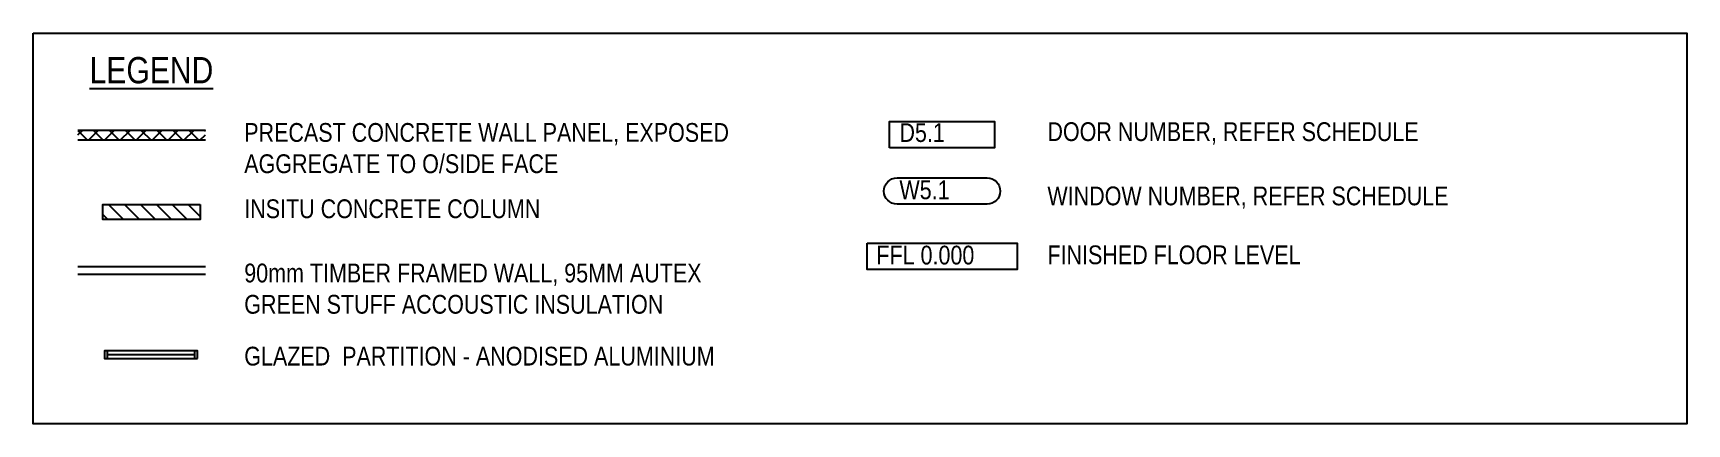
# Model space of a CAD drawing. Extents: x 0 to 163200, y -20682 to 90307.
# Drawn here: x 44270 to 66309, y 30748 to 35955 of the extents above; entities that cross this region are included whole.
import ezdxf

# ---------------------------------------------------------------- set-up
doc = ezdxf.new("R2010")
doc.units = 0
doc.header["$LTSCALE"] = 8
doc.header["$MEASUREMENT"] = 0
for name, color, linetype in [('A-GLAZING', 5, 'CONTINUOUS'), ('A-STRUCTURE', 5, 'CONTINUOUS'), ('A-TEXT25', 5, 'CONTINUOUS'), ('A-WALLHTH', 5, 'CONTINUOUS'), ('A-WALLS', 5, 'CONTINUOUS'), ('D-TEXT25', 5, 'CONTINUOUS')]:
    doc.layers.add(name, color=color, linetype=linetype)
doc.styles.add('TXT-25-$100', font='ARIALN.TTF', dxfattribs={"height": 250})
pattern_1 = [(315, (-39909325.46, 34820674.22), (106.06601718, 106.06601718), []), (45, (-39909325.46, 34820674.22), (-106.06601718, 106.06601718), [])]
pattern_2 = [(315, (10377.19, 6628.78), (106.066, 106.066), [])]

msp = doc.modelspace()

# ---------------------------------------------------------------- hatches: boundary and pattern name
at = {"layer": 'A-TEXT25'}
h = msp.add_hatch(dxfattribs=at)
h.set_pattern_fill('ANSI37,_O', color=256, scale=1200, angle=-90)
h.set_pattern_definition(pattern_1)
h.paths.add_polyline_path([(46565.8, 34658.4), (44865.8, 34658.4), (44865.8, 34528.4), (46565.8, 34528.4)])
h = msp.add_hatch(dxfattribs=at)
h.set_pattern_fill('ANSI37,_O', color=256, scale=1200, angle=-90)
h.set_pattern_definition(pattern_1)
h.paths.add_polyline_path([(46565.8, 34658.4), (44865.8, 34658.4), (44865.8, 34528.4), (46565.8, 34528.4)])
at = {"layer": 'A-WALLHTH'}
h = msp.add_hatch(dxfattribs=at)
h.set_pattern_fill('ANSI31,_O', color=256, scale=1200, angle=-90)
h.set_pattern_definition(pattern_2)
h.paths.add_polyline_path([(46498.4, 33471.9), (46498.4, 33671.9), (45198.4, 33671.9), (45198.4, 33471.9)])
h = msp.add_hatch(dxfattribs=at)
h.set_pattern_fill('ANSI31,_O', color=256, scale=1200, angle=-90)
h.set_pattern_definition(pattern_2)
h.paths.add_polyline_path([(46498.4, 33471.9), (46498.4, 33671.9), (45198.4, 33671.9), (45198.4, 33471.9)])

# ---------------------------------------------------------------- linework, layer by layer
at = {"layer": 'A-GLAZING'}
for p, q in [((46420, 31720.9), (45220, 31720.9)), ((46420, 31720.9), (45220, 31720.9)), ((45220, 31620.9), (46420, 31620.9)), ((45220, 31620.9), (46420, 31620.9)), ((45260, 31671), (46420, 31671)), ((45260, 31671), (46420, 31671))]:
    msp.add_line(p, q, dxfattribs=at)
at = {"layer": 'A-STRUCTURE'}
msp.add_lwpolyline([(46498.4, 33671.9), (46498.4, 33471.9), (45198.4, 33471.9), (45198.4, 33671.9)], close=True, dxfattribs=at)
msp.add_lwpolyline([(46498.4, 33671.9), (46498.4, 33471.9), (45198.4, 33471.9), (45198.4, 33671.9)], close=True, dxfattribs=at)
at = {"layer": 'A-WALLS'}
for p, q in [((46565.8, 34658.4), (44865.8, 34658.4)), ((46565.8, 34658.4), (44865.8, 34658.4)), ((46565.8, 34528.4), (44865.8, 34528.4)), ((46565.8, 34528.4), (44865.8, 34528.4)), ((44865.8, 32843.5), (46565.8, 32843.5)), ((44865.8, 32843.5), (46565.8, 32843.5)), ((44865.8, 32743.5), (46565.8, 32743.5)), ((44865.8, 32743.5), (46565.8, 32743.5))]:
    msp.add_line(p, q, dxfattribs=at)
for points in [[(45260, 31620.9), (45260, 31720.9), (45220, 31720.9), (45220, 31620.9)], [(45260, 31620.9), (45260, 31720.9), (45220, 31720.9), (45220, 31620.9)], [(46460, 31620.9), (46460, 31720.9), (46420, 31720.9), (46420, 31620.9)], [(46460, 31620.9), (46460, 31720.9), (46420, 31720.9), (46420, 31620.9)]]:
    msp.add_lwpolyline(points, close=True, dxfattribs=at)
at = {"layer": 'D-TEXT25'}
for points in [[(44269.8, 35954.7), (66309.3, 35954.7), (66309.3, 30747.6), (44269.8, 30747.6)], [(44269.8, 35954.7), (66309.3, 35954.7), (66309.3, 30747.6), (44269.8, 30747.6)], [(55683.8, 34425.2), (55683.8, 34775.2), (57083.8, 34775.2), (57083.8, 34425.2)], [(55683.8, 34425.2), (55683.8, 34775.2), (57083.8, 34775.2), (57083.8, 34425.2)], [(55383.8, 33155.9), (57383.8, 33155.9), (57383.8, 32805.9), (55383.8, 32805.9)], [(55383.8, 33155.9), (57383.8, 33155.9), (57383.8, 32805.9), (55383.8, 32805.9)]]:
    msp.add_lwpolyline(points, close=True, dxfattribs=at)
msp.add_lwpolyline([(56983.8, 34025.2, -1), (56983.8, 33675.2), (55783.8, 33675.2, -1), (55783.8, 34025.2)], format="xyb", close=True, dxfattribs=at)
msp.add_lwpolyline([(56983.8, 34025.2, -1), (56983.8, 33675.2), (55783.8, 33675.2, -1), (55783.8, 34025.2)], format="xyb", close=True, dxfattribs=at)

# ---------------------------------------------------------------- texts
at = {"layer": 'D-TEXT25', "style": 'TXT-25-$100'}
for s, p in [('D5.1', (55815, 34504.3)), ('D5.1', (55815, 34504.3)), ('DOOR NUMBER, REFER SCHEDULE', (57787.3, 34516.5)), ('DOOR NUMBER, REFER SCHEDULE', (57787.3, 34516.5)), ('W5.1', (55815, 33741.4)), ('W5.1', (55815, 33741.4)), ('WINDOW NUMBER, REFER SCHEDULE', (57787.3, 33660.2)), ('WINDOW NUMBER, REFER SCHEDULE', (57787.3, 33660.2)), ('FFL 0.000', (55507.7, 32871.7)), ('FFL 0.000', (55507.7, 32871.7)), ('FINISHED FLOOR LEVEL', (57787.3, 32875.5)), ('FINISHED FLOOR LEVEL', (57787.3, 32875.5))]:
    msp.add_text(s, height=250, dxfattribs=at).set_placement(p)
at = {"layer": 'D-TEXT25', "width": 7114, "attachment_point": 1, "style": 'TXT-25-$100'}
for s, insert, char_height in [('\\LLEGEND', (45022.9, 35635.4), 350), ('\\LLEGEND', (45022.9, 35635.4), 350), ('PRECAST CONCRETE WALL PANEL, EXPOSED AGGREGATE TO O/SIDE FACE', (47084, 34755.9), 250), ('PRECAST CONCRETE WALL PANEL, EXPOSED AGGREGATE TO O/SIDE FACE', (47084, 34755.9), 250), ('INSITU CONCRETE COLUMN', (47084, 33739.2), 250), ('INSITU CONCRETE COLUMN', (47084, 33739.2), 250), ('90mm TIMBER FRAMED WALL, 95MM AUTEX GREEN STUFF ACCOUSTIC INSULATION', (47084, 32883), 250), ('90mm TIMBER FRAMED WALL, 95MM AUTEX GREEN STUFF ACCOUSTIC INSULATION', (47084, 32883), 250), ('GLAZED  PARTITION - ANODISED ALUMINIUM', (47084, 31775.7), 250), ('GLAZED  PARTITION - ANODISED ALUMINIUM', (47084, 31775.7), 250)]:
    msp.add_mtext(s, dxfattribs=dict(at, insert=insert, char_height=char_height))

doc.saveas('drawing.dxf')
